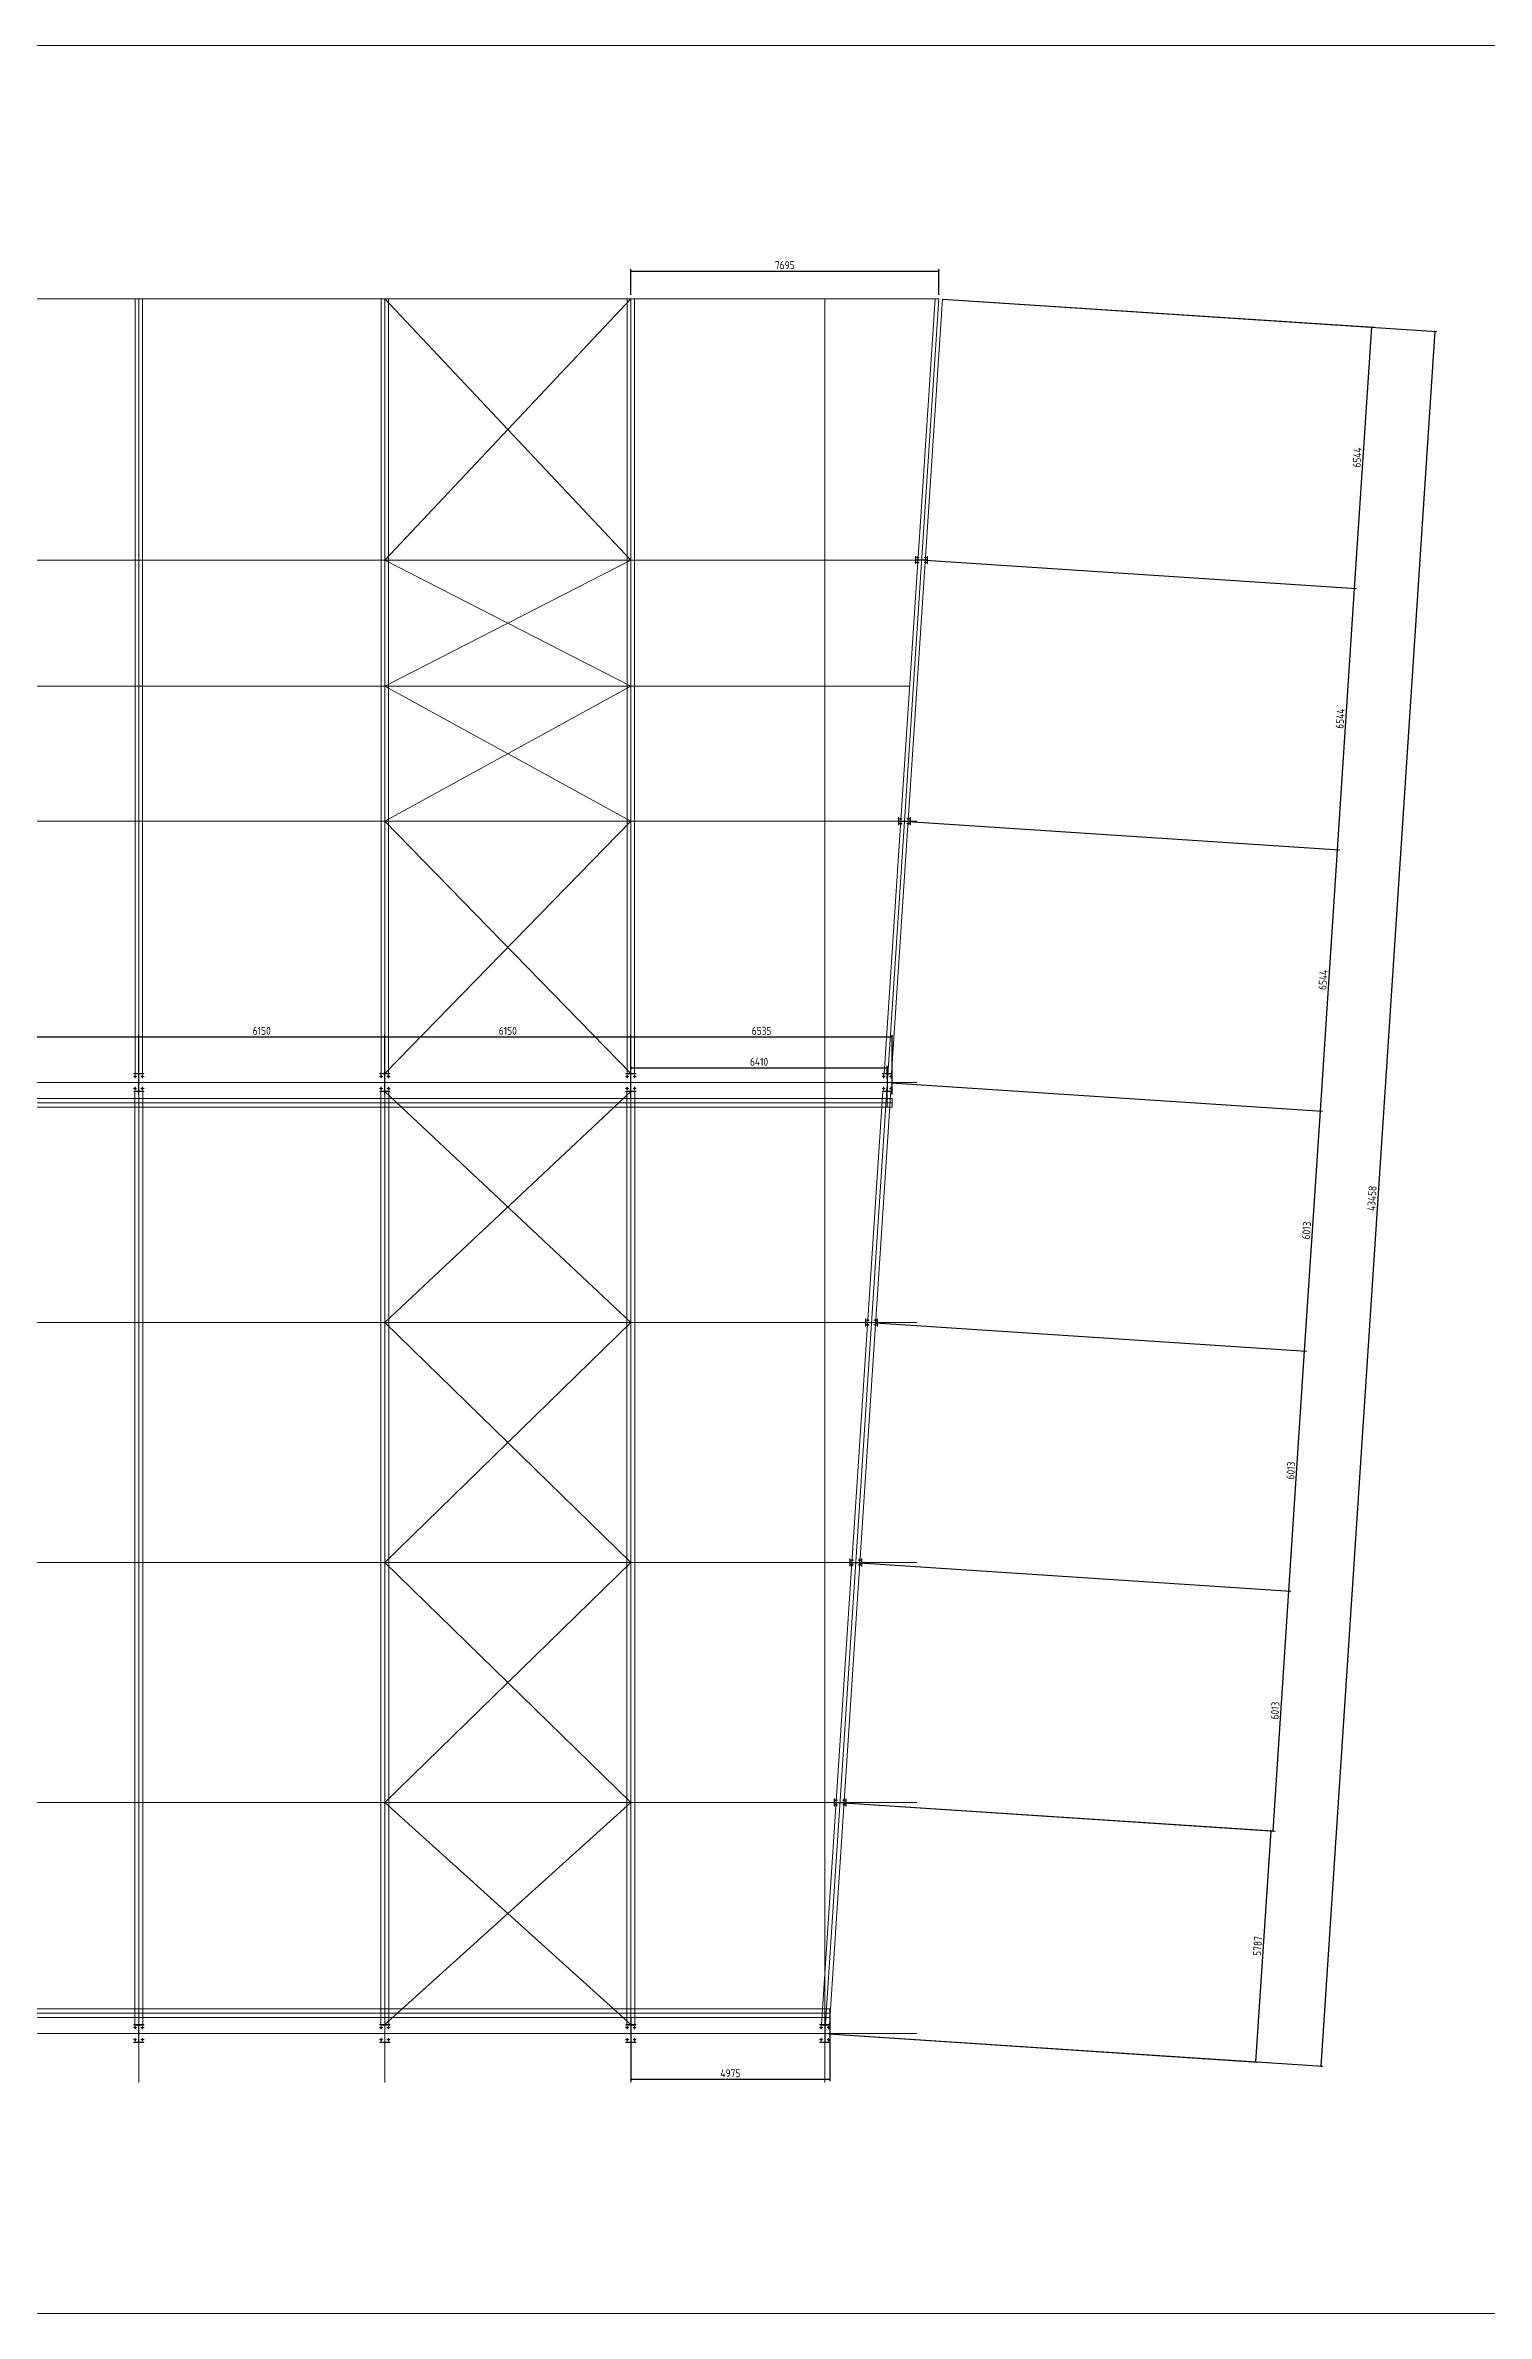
# Model space of a CAD drawing. Extents: x 485428 to 797698, y 56414 to 211814.
# Drawn here: x 521451 to 557474, y 155114 to 211814 of the extents above; entities that cross this region are included whole.
import ezdxf

# ---------------------------------------------------------------- set-up
doc = ezdxf.new("R2010")
doc.units = 0
doc.header["$LTSCALE"] = 1000
doc.header["$MEASUREMENT"] = 0
doc.layers.add('DOTE', color=1, linetype='Continuous')
doc.styles.get("Standard").update_dxf_attribs({"font": 'gbenor.shx', "bigfont": 'gbcbig.shx'})
doc.dimstyles.get("Standard").update_dxf_attribs({"dimscale": 100, "dimtxt": 2, "dimasz": 0.4, "dimexe": 0.5, "dimexo": 1, "dimgap": 0.5, "dimtad": 1, "dimdec": 0, "dimzin": 0, "dimdsep": 46, "dimtxsty": 'Standard', "dimblk": 'ARCHTICK', "dimcen": 0.09, "dimadec": 0, "dimazin": 0, "dimtfac": 1, "dimtdec": 0, "dimtix": 1, "dimtmove": 2, "dimatfit": 3, "dimfxl": 1, "dimtolj": 1, "dimtzin": 0, "dimarcsym": 0})

# ---------------------------------------------------------------- blocks, each defined once
blk = doc.blocks.new('_ArchTick')
at = {"color": 0, "linetype": 'ByBlock', "const_width": 0.4}
blk.add_lwpolyline([(-0.5, -0.5), (0.5, 0.5)], dxfattribs=at)
blk = doc.blocks.new('*D2676')
at = {"color": 3, "lineweight": -2}
for p, q in [((543880, 205473), (556229, 204662)), ((556179, 204666), (553334, 161301)), ((541035, 162108), (553384, 161297))]:
    blk.add_line(p, q, dxfattribs=at)
at = {"layer": 'Defpoints', "color": 0}
for p in [(543781, 205479), (540935, 162114), (553334, 161301)]:
    blk.add_point(p, dxfattribs=at)
at = {"color": 3, "lineweight": -2, "xscale": 40, "yscale": 40, "zscale": 40}
for p, rotation in [((556179, 204666), 86.24591067450318), ((553334, 161301), 266.2459106745032)]:
    blk.add_blockref('_ArchTick', p, dxfattribs=dict(at, rotation=rotation))
at = {"color": 0, "lineweight": 15, "insert": (554607, 182993), "char_height": 200, "attachment_point": 5, "rotation": 86.2459}
blk.add_mtext('\\A1;43458', dxfattribs=at)
blk = doc.blocks.new('*D2677')
at = {"color": 3, "lineweight": -2}
for p, q in [((536085, 185989), (536085, 186307)), ((536085, 186257), (542495, 186257)), ((542495, 185989), (542495, 186307))]:
    blk.add_line(p, q, dxfattribs=at)
at = {"layer": 'Defpoints', "color": 0}
for p in [(542495, 186257), (536085, 185889), (542495, 185889)]:
    blk.add_point(p, dxfattribs=at)
at = {"color": 3, "lineweight": -2, "xscale": 40, "yscale": 40, "zscale": 40, "rotation": 180}
blk.add_blockref('_ArchTick', (536085, 186257), dxfattribs=at)
at = {"color": 3, "lineweight": -2, "xscale": 40, "yscale": 40, "zscale": 40}
blk.add_blockref('_ArchTick', (542495, 186257), dxfattribs=at)
at = {"color": 0, "lineweight": 15, "insert": (539290, 186407), "char_height": 200, "attachment_point": 5}
blk.add_mtext('\\A1;6410', dxfattribs=at)
blk = doc.blocks.new('*D2678')
at = {"color": 3, "lineweight": -2}
for p, q in [((541414, 167883), (552138, 167179)), ((551709, 161407), (552088, 167182)), ((541035, 162108), (551759, 161404))]:
    blk.add_line(p, q, dxfattribs=at)
at = {"layer": 'Defpoints', "color": 0}
for p in [(541314, 167889), (552088, 167182), (540935, 162114)]:
    blk.add_point(p, dxfattribs=at)
at = {"color": 3, "lineweight": -2, "xscale": 40, "yscale": 40, "zscale": 40}
for p, rotation in [((552088, 167182), 86.24591067450358), ((551709, 161407), 266.2459106745036)]:
    blk.add_blockref('_ArchTick', p, dxfattribs=dict(at, rotation=rotation))
at = {"color": 0, "lineweight": 15, "insert": (551749, 164304), "char_height": 200, "attachment_point": 5, "rotation": 86.2459}
blk.add_mtext('\\A1;5787', dxfattribs=at)
blk = doc.blocks.new('*D2679')
at = {"color": 3, "lineweight": -2}
for p, q in [((541808, 173883), (552581, 173176)), ((552138, 167179), (552531, 173179)), ((541414, 167883), (552188, 167176))]:
    blk.add_line(p, q, dxfattribs=at)
at = {"layer": 'Defpoints', "color": 0}
for p in [(541708, 173889), (552531, 173179), (541314, 167889)]:
    blk.add_point(p, dxfattribs=at)
at = {"color": 3, "lineweight": -2, "xscale": 40, "yscale": 40, "zscale": 40}
for p, rotation in [((552531, 173179), 86.24591067447625), ((552138, 167179), 266.2459106744762)]:
    blk.add_blockref('_ArchTick', p, dxfattribs=dict(at, rotation=rotation))
at = {"color": 0, "lineweight": 15, "insert": (552185, 170189), "char_height": 200, "attachment_point": 5, "rotation": 86.2459}
blk.add_mtext('\\A1;6013', dxfattribs=at)
blk = doc.blocks.new('*D2680')
at = {"color": 3, "lineweight": -2}
for p, q in [((542201, 179883), (552975, 179176)), ((552531, 173179), (552925, 179179)), ((541808, 173883), (552581, 173176))]:
    blk.add_line(p, q, dxfattribs=at)
at = {"layer": 'Defpoints', "color": 0}
for p in [(542102, 179889), (552925, 179179), (541708, 173889)]:
    blk.add_point(p, dxfattribs=at)
at = {"color": 3, "lineweight": -2, "xscale": 40, "yscale": 40, "zscale": 40}
for p, rotation in [((552925, 179179), 86.24591067447625), ((552531, 173179), 266.2459106744762)]:
    blk.add_blockref('_ArchTick', p, dxfattribs=dict(at, rotation=rotation))
at = {"color": 0, "lineweight": 15, "insert": (552579, 176189), "char_height": 200, "attachment_point": 5, "rotation": 86.2459}
blk.add_mtext('\\A1;6013', dxfattribs=at)
blk = doc.blocks.new('*D2681')
at = {"color": 3, "lineweight": -2}
for p, q in [((542595, 185883), (553369, 185176)), ((552925, 179179), (553319, 185179)), ((542201, 179883), (552975, 179176))]:
    blk.add_line(p, q, dxfattribs=at)
at = {"layer": 'Defpoints', "color": 0}
for p in [(542495, 185889), (553319, 185179), (542102, 179889)]:
    blk.add_point(p, dxfattribs=at)
at = {"color": 3, "lineweight": -2, "xscale": 40, "yscale": 40, "zscale": 40}
for p, rotation in [((553319, 185179), 86.24591067447625), ((552925, 179179), 266.2459106744762)]:
    blk.add_blockref('_ArchTick', p, dxfattribs=dict(at, rotation=rotation))
at = {"color": 0, "lineweight": 15, "insert": (552972, 182189), "char_height": 200, "attachment_point": 5, "rotation": 86.2459}
blk.add_mtext('\\A1;6013', dxfattribs=at)
blk = doc.blocks.new('*D2682')
at = {"color": 3, "lineweight": -2}
for p, q in [((543024, 192413), (553797, 191706)), ((553319, 185179), (553747, 191709)), ((542595, 185883), (553369, 185176))]:
    blk.add_line(p, q, dxfattribs=at)
at = {"layer": 'Defpoints', "color": 0}
for p in [(542924, 192419), (553747, 191709), (542495, 185889)]:
    blk.add_point(p, dxfattribs=at)
at = {"color": 3, "lineweight": -2, "xscale": 40, "yscale": 40, "zscale": 40}
for p, rotation in [((553747, 191709), 86.24591067447625), ((553319, 185179), 266.2459106744762)]:
    blk.add_blockref('_ArchTick', p, dxfattribs=dict(at, rotation=rotation))
at = {"color": 0, "lineweight": 15, "insert": (553383, 188454), "char_height": 200, "attachment_point": 5, "rotation": 86.2459}
blk.add_mtext('\\A1;6544', dxfattribs=at)
blk = doc.blocks.new('*D2683')
at = {"color": 3, "lineweight": -2}
for p, q in [((543452, 198943), (554226, 198236)), ((553747, 191709), (554176, 198239)), ((543024, 192413), (553797, 191706))]:
    blk.add_line(p, q, dxfattribs=at)
at = {"layer": 'Defpoints', "color": 0}
for p in [(543352, 198949), (554176, 198239), (542924, 192419)]:
    blk.add_point(p, dxfattribs=at)
at = {"color": 3, "lineweight": -2, "xscale": 40, "yscale": 40, "zscale": 40}
for p, rotation in [((554176, 198239), 86.24591067447625), ((553747, 191709), 266.2459106744762)]:
    blk.add_blockref('_ArchTick', p, dxfattribs=dict(at, rotation=rotation))
at = {"color": 0, "lineweight": 15, "insert": (553812, 194984), "char_height": 200, "attachment_point": 5, "rotation": 86.2459}
blk.add_mtext('\\A1;6544', dxfattribs=at)
blk = doc.blocks.new('*D2684')
at = {"color": 3, "lineweight": -2}
for p, q in [((543880, 205473), (554654, 204766)), ((554176, 198239), (554604, 204769)), ((543452, 198943), (554226, 198236))]:
    blk.add_line(p, q, dxfattribs=at)
at = {"layer": 'Defpoints', "color": 0}
for p in [(543781, 205479), (554604, 204769), (543352, 198949)]:
    blk.add_point(p, dxfattribs=at)
at = {"color": 3, "lineweight": -2, "xscale": 40, "yscale": 40, "zscale": 40}
for p, rotation in [((554604, 204769), 86.24591067447625), ((554176, 198239), 266.2459106744762)]:
    blk.add_blockref('_ArchTick', p, dxfattribs=dict(at, rotation=rotation))
at = {"color": 0, "lineweight": 15, "insert": (554240, 201514), "char_height": 200, "attachment_point": 5, "rotation": 86.2459}
blk.add_mtext('\\A1;6544', dxfattribs=at)
blk = doc.blocks.new('*D2687')
at = {"color": 0, "lineweight": -2}
for p, q in [((517635, 185774), (517635, 187080)), ((517635, 187030), (523785, 187030)), ((523785, 185589), (523785, 187080))]:
    blk.add_line(p, q, dxfattribs=at)
at = {"layer": 'Defpoints', "color": 0}
for p in [(523785, 187030), (517635, 185674), (523785, 185489)]:
    blk.add_point(p, dxfattribs=at)
at = {"color": 0, "lineweight": -2, "xscale": 40, "yscale": 40, "zscale": 40, "rotation": 180}
blk.add_blockref('_ArchTick', (517635, 187030), dxfattribs=at)
at = {"color": 0, "lineweight": -2, "xscale": 40, "yscale": 40, "zscale": 40}
blk.add_blockref('_ArchTick', (523785, 187030), dxfattribs=at)
at = {"color": 0, "lineweight": 15, "insert": (520710, 187180), "char_height": 200, "attachment_point": 5}
blk.add_mtext('\\A1;6150', dxfattribs=at)
blk = doc.blocks.new('*D2688')
at = {"color": 0, "lineweight": -2}
for p, q in [((523785, 185589), (523785, 187080)), ((523785, 187030), (529935, 187030)), ((529935, 185589), (529935, 187080))]:
    blk.add_line(p, q, dxfattribs=at)
at = {"layer": 'Defpoints', "color": 0}
for p in [(529935, 187030), (523785, 185489), (529935, 185489)]:
    blk.add_point(p, dxfattribs=at)
at = {"color": 0, "lineweight": -2, "xscale": 40, "yscale": 40, "zscale": 40, "rotation": 180}
blk.add_blockref('_ArchTick', (523785, 187030), dxfattribs=at)
at = {"color": 0, "lineweight": -2, "xscale": 40, "yscale": 40, "zscale": 40}
blk.add_blockref('_ArchTick', (529935, 187030), dxfattribs=at)
at = {"color": 0, "lineweight": 15, "insert": (526860, 187180), "char_height": 200, "attachment_point": 5}
blk.add_mtext('\\A1;6150', dxfattribs=at)
blk = doc.blocks.new('*D2689')
at = {"color": 0, "lineweight": -2}
for p, q in [((529935, 185589), (529935, 187080)), ((529935, 187030), (536085, 187030)), ((536085, 185479), (536085, 187080))]:
    blk.add_line(p, q, dxfattribs=at)
at = {"layer": 'Defpoints', "color": 0}
for p in [(536085, 187030), (529935, 185489), (536085, 185379)]:
    blk.add_point(p, dxfattribs=at)
at = {"color": 0, "lineweight": -2, "xscale": 40, "yscale": 40, "zscale": 40, "rotation": 180}
blk.add_blockref('_ArchTick', (529935, 187030), dxfattribs=at)
at = {"color": 0, "lineweight": -2, "xscale": 40, "yscale": 40, "zscale": 40}
blk.add_blockref('_ArchTick', (536085, 187030), dxfattribs=at)
at = {"color": 0, "lineweight": 15, "insert": (533010, 187180), "char_height": 200, "attachment_point": 5}
blk.add_mtext('\\A1;6150', dxfattribs=at)
blk = doc.blocks.new('*D2690')
at = {"color": 0, "lineweight": -2}
for p, q in [((536085, 185479), (536085, 187080)), ((536085, 187030), (542620, 187030)), ((542620, 185589), (542620, 187080))]:
    blk.add_line(p, q, dxfattribs=at)
at = {"layer": 'Defpoints', "color": 0}
for p in [(542620, 187030), (542620, 185489), (536085, 185379)]:
    blk.add_point(p, dxfattribs=at)
at = {"color": 0, "lineweight": -2, "xscale": 40, "yscale": 40, "zscale": 40, "rotation": 180}
blk.add_blockref('_ArchTick', (536085, 187030), dxfattribs=at)
at = {"color": 0, "lineweight": -2, "xscale": 40, "yscale": 40, "zscale": 40}
blk.add_blockref('_ArchTick', (542620, 187030), dxfattribs=at)
at = {"color": 0, "lineweight": 15, "insert": (539353, 187180), "char_height": 200, "attachment_point": 5}
blk.add_mtext('\\A1;6535', dxfattribs=at)
blk = doc.blocks.new('*D2691')
at = {"color": 0, "lineweight": -2}
for p, q in [((536085, 162524), (536085, 160924)), ((541060, 162524), (541060, 160924)), ((536085, 160974), (541060, 160974))]:
    blk.add_line(p, q, dxfattribs=at)
at = {"layer": 'Defpoints', "color": 0}
for p in [(536085, 162624), (541060, 162624), (541060, 160974)]:
    blk.add_point(p, dxfattribs=at)
at = {"color": 0, "lineweight": -2, "xscale": 40, "yscale": 40, "zscale": 40, "rotation": 180}
blk.add_blockref('_ArchTick', (536085, 160974), dxfattribs=at)
at = {"color": 0, "lineweight": -2, "xscale": 40, "yscale": 40, "zscale": 40}
blk.add_blockref('_ArchTick', (541060, 160974), dxfattribs=at)
at = {"color": 0, "lineweight": 15, "insert": (538573, 161124), "char_height": 200, "attachment_point": 5}
blk.add_mtext('\\A1;4975', dxfattribs=at)
blk = doc.blocks.new('*D3358')
at = {"color": 0, "lineweight": -2}
for p, q in [((536085, 205579), (536085, 206220)), ((536085, 206170), (543781, 206170)), ((543781, 205579), (543781, 206220))]:
    blk.add_line(p, q, dxfattribs=at)
at = {"layer": 'Defpoints', "color": 0}
for p in [(543781, 206170), (536085, 205479), (543781, 205479)]:
    blk.add_point(p, dxfattribs=at)
at = {"color": 0, "lineweight": -2, "xscale": 40, "yscale": 40, "zscale": 40, "rotation": 180}
blk.add_blockref('_ArchTick', (536085, 206170), dxfattribs=at)
at = {"color": 0, "lineweight": -2, "xscale": 40, "yscale": 40, "zscale": 40}
blk.add_blockref('_ArchTick', (543781, 206170), dxfattribs=at)
at = {"color": 0, "lineweight": 15, "insert": (539933, 206320), "char_height": 200, "attachment_point": 5}
blk.add_mtext('\\A1;7695', dxfattribs=at)

msp = doc.modelspace()

# ---------------------------------------------------------------- linework, layer by layer
at = {"color": 6, "lineweight": 15}
for p, q in [((536085.3, 198949.1), (529935.3, 205479.1)), ((536085.3, 205479.1), (529935.3, 198949.1)), ((529935.3, 195794.8), (536085.3, 198949.1)), ((529935.3, 198949.1), (536085.3, 195795.6)), ((536085.3, 195795.6), (529935.3, 192419.1)), ((536085.3, 192419.1), (529935.3, 195794.8)), ((529935.3, 186114.1), (536085.3, 192419.1)), ((529935.3, 192419.1), (536085.3, 186114.1)), ((536085.3, 179889.1), (529935.3, 185664.1)), ((536085.3, 185664.1), (529935.3, 179889.1)), ((529935.3, 173889.1), (536085.3, 179889.1)), ((529935.3, 179889.1), (536085.3, 173889.1)), ((536085.3, 167889.1), (529935.3, 173889.1)), ((536085.3, 173889.1), (529935.3, 167889.1)), ((529935.3, 162339.1), (536085.3, 167889.1)), ((529935.3, 167889.1), (536085.3, 162339.1))]:
    msp.add_line(p, q, dxfattribs=at)
at = {"lineweight": 15}
for p, q in [((540935.3, 162114.1), (543780.7, 205479.1)), ((505210.3, 185489.1), (542620.3, 185489.1)), ((542495.3, 185889.1), (542495.3, 185269.1)), ((542620.3, 185489.1), (542620.3, 185269.1)), ((505210.3, 185269.1), (542620.3, 185269.1)), ((505210.3, 162734.1), (541060.3, 162734.1)), ((540976, 162734.1), (541060.3, 162734.1)), ((541060.3, 162514.1), (541060.3, 162734.1)), ((505210.3, 162514.1), (541060.3, 162514.1))]:
    msp.add_line(p, q, dxfattribs=at)
at = {"color": 4, "lineweight": 15}
for p, q in [((542419.9, 186114.1), (543690.5, 205479.1)), ((542600.2, 186114.1), (543870.9, 205479.1)), ((543202.2, 198859.1), (543202.2, 199039.1)), ((543202.2, 199039.1), (543210.2, 199039.1)), ((543210.2, 199039.1), (543210.2, 198859.1)), ((543502.2, 199039.1), (543494.2, 199039.1)), ((543494.2, 199039.1), (543494.2, 198859.1)), ((543502.2, 198859.1), (543502.2, 199039.1)), ((543210.2, 198859.1), (543202.2, 198859.1)), ((543494.2, 198952.1), (543210.2, 198952.1)), ((543494.2, 198946.1), (543210.2, 198946.1)), ((543494.2, 198859.1), (543502.2, 198859.1)), ((542773.8, 192329.1), (542773.8, 192509.1)), ((542773.8, 192509.1), (542781.8, 192509.1)), ((542781.8, 192329.1), (542773.8, 192329.1)), ((542781.8, 192509.1), (542781.8, 192329.1)), ((543065.8, 192422.1), (542781.8, 192422.1)), ((543065.8, 192416.1), (542781.8, 192416.1)), ((543073.8, 192509.1), (543065.8, 192509.1)), ((543065.8, 192509.1), (543065.8, 192329.1)), ((543065.8, 192329.1), (543073.8, 192329.1)), ((543073.8, 192329.1), (543073.8, 192509.1)), ((523785.3, 186114.1), (523660.3, 186114.1)), ((523660.3, 186114.1), (523660.3, 186104.1)), ((523660.3, 186104.1), (523910.3, 186104.1)), ((523782.3, 186104.1), (523782.3, 185674.1)), ((523910.3, 186114.1), (523785.3, 186114.1)), ((523788.3, 186104.1), (523788.3, 185674.1)), ((523910.3, 186104.1), (523910.3, 186114.1)), ((529935.3, 186114.1), (529810.3, 186114.1)), ((529810.3, 186114.1), (529810.3, 186104.1)), ((529810.3, 186104.1), (530060.3, 186104.1)), ((529932.3, 186104.1), (529932.3, 185674.1)), ((530060.3, 186114.1), (529935.3, 186114.1)), ((529938.3, 186104.1), (529938.3, 185674.1)), ((530060.3, 186104.1), (530060.3, 186114.1)), ((536085.3, 186114.1), (535960.3, 186114.1)), ((535960.3, 186114.1), (535960.3, 186104.1)), ((535960.3, 186104.1), (536210.3, 186104.1)), ((536082.3, 186104.1), (536082.3, 185674.1)), ((536210.3, 186114.1), (536085.3, 186114.1)), ((536088.3, 186104.1), (536088.3, 185674.1)), ((536210.3, 186104.1), (536210.3, 186114.1)), ((542495.3, 186114.1), (542370.3, 186114.1)), ((542370.3, 186114.1), (542370.3, 186104.1)), ((542370.3, 186104.1), (542620.3, 186104.1)), ((542492.3, 186104.1), (542492.3, 185674.1)), ((542620.3, 186114.1), (542495.3, 186114.1)), ((542498.3, 186104.1), (542498.3, 185674.1)), ((542620.3, 186104.1), (542620.3, 186114.1)), ((523660.3, 185664.1), (523660.3, 185674.1)), ((523660.3, 185674.1), (523910.3, 185674.1)), ((523785.3, 185664.1), (523660.3, 185664.1)), ((523910.3, 185664.1), (523785.3, 185664.1)), ((523910.3, 185674.1), (523910.3, 185664.1)), ((529810.3, 185664.1), (529810.3, 185674.1)), ((529810.3, 185674.1), (530060.3, 185674.1)), ((529935.3, 185664.1), (529810.3, 185664.1)), ((530060.3, 185664.1), (529935.3, 185664.1)), ((530060.3, 185674.1), (530060.3, 185664.1)), ((535960.3, 185664.1), (535960.3, 185674.1)), ((535960.3, 185674.1), (536210.3, 185674.1)), ((536085.3, 185664.1), (535960.3, 185664.1)), ((536210.3, 185664.1), (536085.3, 185664.1)), ((536210.3, 185674.1), (536210.3, 185664.1)), ((540849.8, 162339.1), (542381, 185674.1)), ((541050.3, 162339.1), (542581.4, 185674.1)), ((542370.3, 185664.1), (542370.3, 185674.1)), ((542370.3, 185674.1), (542620.3, 185674.1)), ((542495.3, 185664.1), (542370.3, 185664.1)), ((542620.3, 185664.1), (542495.3, 185664.1)), ((542620.3, 185674.1), (542620.3, 185664.1)), ((541951.6, 179799.1), (541951.6, 179979.1)), ((541951.6, 179979.1), (541959.6, 179979.1)), ((541959.6, 179799.1), (541951.6, 179799.1)), ((541959.6, 179979.1), (541959.6, 179799.1)), ((542243.6, 179892.1), (541959.6, 179892.1)), ((542243.6, 179886.1), (541959.6, 179886.1)), ((542251.6, 179979.1), (542243.6, 179979.1)), ((542243.6, 179979.1), (542243.6, 179799.1)), ((542243.6, 179799.1), (542251.6, 179799.1)), ((542251.6, 179799.1), (542251.6, 179979.1)), ((541557.9, 173799.1), (541557.9, 173979.1)), ((541557.9, 173979.1), (541565.9, 173979.1)), ((541565.9, 173799.1), (541557.9, 173799.1)), ((541565.9, 173979.1), (541565.9, 173799.1)), ((541849.9, 173892.1), (541565.9, 173892.1)), ((541849.9, 173886.1), (541565.9, 173886.1)), ((541857.9, 173979.1), (541849.9, 173979.1)), ((541849.9, 173979.1), (541849.9, 173799.1)), ((541849.9, 173799.1), (541857.9, 173799.1)), ((541857.9, 173799.1), (541857.9, 173979.1)), ((541164.2, 167799.1), (541164.2, 167979.1)), ((541164.2, 167979.1), (541172.2, 167979.1)), ((541172.2, 167979.1), (541172.2, 167799.1)), ((541456.2, 167892.1), (541172.2, 167892.1)), ((541456.2, 167886.1), (541172.2, 167886.1)), ((541464.2, 167979.1), (541456.2, 167979.1)), ((541456.2, 167979.1), (541456.2, 167799.1)), ((541464.2, 167799.1), (541464.2, 167979.1)), ((541172.2, 167799.1), (541164.2, 167799.1)), ((541456.2, 167799.1), (541464.2, 167799.1)), ((523785.3, 162339.1), (523660.3, 162339.1)), ((523660.3, 162339.1), (523660.3, 162329.1)), ((523660.3, 162329.1), (523910.3, 162329.1)), ((523782.3, 162329.1), (523782.3, 161899.1)), ((523910.3, 162339.1), (523785.3, 162339.1)), ((523788.3, 162329.1), (523788.3, 161899.1)), ((523910.3, 162329.1), (523910.3, 162339.1)), ((529935.3, 162339.1), (529810.3, 162339.1)), ((529810.3, 162339.1), (529810.3, 162329.1)), ((529810.3, 162329.1), (530060.3, 162329.1)), ((529932.3, 162329.1), (529932.3, 161899.1)), ((530060.3, 162339.1), (529935.3, 162339.1)), ((529938.3, 162329.1), (529938.3, 161899.1)), ((530060.3, 162329.1), (530060.3, 162339.1)), ((536085.3, 162339.1), (535960.3, 162339.1)), ((535960.3, 162339.1), (535960.3, 162329.1)), ((535960.3, 162329.1), (536210.3, 162329.1)), ((536082.3, 162329.1), (536082.3, 161899.1)), ((536210.3, 162339.1), (536085.3, 162339.1)), ((536088.3, 162329.1), (536088.3, 161899.1)), ((536210.3, 162329.1), (536210.3, 162339.1)), ((540935.3, 162339.1), (540810.3, 162339.1)), ((540810.3, 162339.1), (540810.3, 162329.1)), ((540810.3, 162329.1), (541060.3, 162329.1)), ((540932.3, 162329.1), (540932.3, 161899.1)), ((541060.3, 162339.1), (540935.3, 162339.1)), ((540938.3, 162329.1), (540938.3, 161899.1)), ((541060.3, 162329.1), (541060.3, 162339.1)), ((523660.3, 161889.1), (523660.3, 161899.1)), ((523660.3, 161899.1), (523910.3, 161899.1)), ((523785.3, 161889.1), (523660.3, 161889.1)), ((523910.3, 161889.1), (523785.3, 161889.1)), ((523910.3, 161899.1), (523910.3, 161889.1)), ((529810.3, 161889.1), (529810.3, 161899.1)), ((529810.3, 161899.1), (530060.3, 161899.1)), ((529935.3, 161889.1), (529810.3, 161889.1)), ((530060.3, 161889.1), (529935.3, 161889.1)), ((530060.3, 161899.1), (530060.3, 161889.1)), ((535960.3, 161889.1), (535960.3, 161899.1)), ((535960.3, 161899.1), (536210.3, 161899.1)), ((536085.3, 161889.1), (535960.3, 161889.1)), ((536210.3, 161889.1), (536085.3, 161889.1)), ((536210.3, 161899.1), (536210.3, 161889.1)), ((540810.3, 161889.1), (540810.3, 161899.1)), ((540810.3, 161899.1), (541060.3, 161899.1)), ((540935.3, 161889.1), (540810.3, 161889.1)), ((541060.3, 161889.1), (540935.3, 161889.1)), ((541060.3, 161899.1), (541060.3, 161889.1))]:
    msp.add_line(p, q, dxfattribs=at)
at = {"color": 2, "lineweight": 15}
for p, q in [((523695.3, 198949.1), (523875.3, 198949.1)), ((529845.3, 198949.1), (536175.3, 198949.1)), ((505425.3, 195791.6), (543055.2, 195796.6)), ((523695.3, 192419.1), (523875.3, 192419.1)), ((529845.3, 192419.1), (536175.3, 192419.1)), ((505335.3, 185889.1), (542492.3, 185889.1)), ((505335.3, 179889.1), (541951.6, 179889.1)), ((505335.3, 173889.1), (541557.9, 173889.1)), ((505335.3, 167889.1), (541164.2, 167889.1)), ((505338.3, 162114.1), (540932.3, 162114.1))]:
    msp.add_line(p, q, dxfattribs=at)
at = {"color": 1, "lineweight": 15}
for p, q in [((505210.3, 185379.1), (542620.3, 185379.1)), ((505210.3, 162624.1), (541060.3, 162624.1))]:
    msp.add_line(p, q, dxfattribs=at)
at = {"lineweight": 15}
msp.add_lwpolyline([(485428.1, 211814.2), (565618.1, 211814.2), (565618.1, 155114.2), (485428.1, 155114.2)], close=True, dxfattribs=at)
for centre, radius in [((543257.2, 199009.1), 14.5), ((543447.2, 199009.1), 14.5), ((543257.2, 198889.1), 14.5), ((543447.2, 198889.1), 14.5), ((542828.8, 192479.1), 14.5), ((542828.8, 192359.1), 14.5), ((543018.8, 192479.1), 14.5), ((543018.8, 192359.1), 14.5), ((523692.8, 186039.1), 19), ((523877.8, 186039.1), 19), ((529842.8, 186039.1), 19), ((530027.8, 186039.1), 19), ((535992.8, 186039.1), 19), ((536177.8, 186039.1), 19), ((542402.8, 186039.1), 19), ((542587.8, 186039.1), 19), ((523692.8, 185739.1), 19), ((523877.8, 185739.1), 19), ((529842.8, 185739.1), 19), ((530027.8, 185739.1), 19), ((535992.8, 185739.1), 19), ((536177.8, 185739.1), 19), ((542402.8, 185739.1), 19), ((542587.8, 185739.1), 19), ((542006.6, 179949.1), 14.5), ((542006.6, 179829.1), 14.5), ((542196.6, 179949.1), 14.5), ((542196.6, 179829.1), 14.5), ((541612.9, 173949.1), 14.5), ((541612.9, 173829.1), 14.5), ((541802.9, 173949.1), 14.5), ((541802.9, 173829.1), 14.5), ((541219.2, 167949.1), 14.5), ((541219.2, 167829.1), 14.5), ((541409.2, 167949.1), 14.5), ((541409.2, 167829.1), 14.5), ((523692.8, 162264.1), 19), ((523877.8, 162264.1), 19), ((529842.8, 162264.1), 19), ((530027.8, 162264.1), 19), ((535992.8, 162264.1), 19), ((536177.8, 162264.1), 19), ((540842.8, 162264.1), 19), ((541027.8, 162264.1), 19), ((523692.8, 161964.1), 19), ((523877.8, 161964.1), 19), ((529842.8, 161964.1), 19), ((530027.8, 161964.1), 19), ((535992.8, 161964.1), 19), ((536177.8, 161964.1), 19), ((540842.8, 161964.1), 19), ((541027.8, 161964.1), 19)]:
    msp.add_circle(centre, radius, dxfattribs=at)
at = {"layer": 'DOTE', "lineweight": 15}
for p, q in [((504335.3, 205479.1), (543780.7, 205479.1)), ((523785.3, 160889.1), (523785.3, 205479.1)), ((529935.3, 160889.1), (529935.3, 205479.1)), ((536085.3, 160889.1), (536085.3, 205479.1)), ((540935.3, 160889.1), (540935.3, 205479.1)), ((504335.3, 198949.1), (543352.2, 198949.1)), ((504335.3, 192419.1), (543235.3, 192419.1)), ((504335.3, 185889.1), (543235.3, 185889.1)), ((504335.3, 179889.1), (543235.3, 179889.1)), ((504335.3, 173889.1), (543235.3, 173889.1)), ((504335.3, 167889.1), (543235.3, 167889.1)), ((504335.3, 162114.1), (543235.3, 162114.1))]:
    msp.add_line(p, q, dxfattribs=at)
at = {"layer": 'DOTE', "color": 4, "lineweight": 15}
for p, q in [((523695.3, 186104.1), (523695.3, 205479.1)), ((523875.3, 186104.1), (523875.3, 205479.1)), ((529845.3, 186104.1), (529845.3, 205479.1)), ((530025.3, 186104.1), (530025.3, 205479.1)), ((535995.3, 186104.1), (535995.3, 205479.1)), ((536175.3, 186104.1), (536175.3, 205479.1)), ((523685.3, 162339.1), (523685.3, 185674.1)), ((523885.3, 162339.1), (523885.3, 185674.1)), ((529835.3, 162339.1), (529835.3, 185674.1)), ((530035.3, 162339.1), (530035.3, 185674.1)), ((535985.3, 162339.1), (535985.3, 185674.1)), ((536185.3, 162339.1), (536185.3, 185674.1))]:
    msp.add_line(p, q, dxfattribs=at)
at = {"layer": 'DOTE', "color": 0, "lineweight": 15}
for p, q in [((543257.2, 198974.6), (543257.2, 199043.6)), ((543447.2, 198974.6), (543447.2, 199043.6)), ((543222.7, 199009.1), (543291.7, 199009.1)), ((543222.7, 198889.1), (543291.7, 198889.1)), ((543257.2, 198854.6), (543257.2, 198923.6)), ((543412.7, 199009.1), (543481.7, 199009.1)), ((543412.7, 198889.1), (543481.7, 198889.1)), ((543447.2, 198854.6), (543447.2, 198923.6)), ((542794.3, 192479.1), (542863.3, 192479.1)), ((542794.3, 192359.1), (542863.3, 192359.1)), ((542828.8, 192444.6), (542828.8, 192513.6)), ((542828.8, 192324.6), (542828.8, 192393.6)), ((542984.3, 192479.1), (543053.3, 192479.1)), ((542984.3, 192359.1), (543053.3, 192359.1)), ((543018.8, 192444.6), (543018.8, 192513.6)), ((543018.8, 192324.6), (543018.8, 192393.6)), ((523653.8, 186039.1), (523731.8, 186039.1)), ((523692.8, 186000.1), (523692.8, 186078.1)), ((523838.8, 186039.1), (523916.8, 186039.1)), ((523877.8, 186000.1), (523877.8, 186078.1)), ((529803.8, 186039.1), (529881.8, 186039.1)), ((529842.8, 186000.1), (529842.8, 186078.1)), ((529988.8, 186039.1), (530066.8, 186039.1)), ((530027.8, 186000.1), (530027.8, 186078.1)), ((535953.8, 186039.1), (536031.8, 186039.1)), ((535992.8, 186000.1), (535992.8, 186078.1)), ((536138.8, 186039.1), (536216.8, 186039.1)), ((536177.8, 186000.1), (536177.8, 186078.1)), ((542363.8, 186039.1), (542441.8, 186039.1)), ((542402.8, 186000.1), (542402.8, 186078.1)), ((542548.8, 186039.1), (542626.8, 186039.1)), ((542587.8, 186000.1), (542587.8, 186078.1)), ((523653.8, 185739.1), (523731.8, 185739.1)), ((523692.8, 185700.1), (523692.8, 185778.1)), ((523838.8, 185739.1), (523916.8, 185739.1)), ((523877.8, 185700.1), (523877.8, 185778.1)), ((529803.8, 185739.1), (529881.8, 185739.1)), ((529842.8, 185700.1), (529842.8, 185778.1)), ((529988.8, 185739.1), (530066.8, 185739.1)), ((530027.8, 185700.1), (530027.8, 185778.1)), ((535953.8, 185739.1), (536031.8, 185739.1)), ((535992.8, 185700.1), (535992.8, 185778.1)), ((536138.8, 185739.1), (536216.8, 185739.1)), ((536177.8, 185700.1), (536177.8, 185778.1)), ((542363.8, 185739.1), (542441.8, 185739.1)), ((542402.8, 185700.1), (542402.8, 185778.1)), ((542548.8, 185739.1), (542626.8, 185739.1)), ((542587.8, 185700.1), (542587.8, 185778.1)), ((541972.1, 179949.1), (542041.1, 179949.1)), ((541972.1, 179829.1), (542041.1, 179829.1)), ((542006.6, 179914.6), (542006.6, 179983.6)), ((542006.6, 179794.6), (542006.6, 179863.6)), ((542162.1, 179949.1), (542231.1, 179949.1)), ((542162.1, 179829.1), (542231.1, 179829.1)), ((542196.6, 179914.6), (542196.6, 179983.6)), ((542196.6, 179794.6), (542196.6, 179863.6)), ((541578.4, 173949.1), (541647.4, 173949.1)), ((541578.4, 173829.1), (541647.4, 173829.1)), ((541612.9, 173914.6), (541612.9, 173983.6)), ((541612.9, 173794.6), (541612.9, 173863.6)), ((541768.4, 173949.1), (541837.4, 173949.1)), ((541768.4, 173829.1), (541837.4, 173829.1)), ((541802.9, 173914.6), (541802.9, 173983.6)), ((541802.9, 173794.6), (541802.9, 173863.6)), ((541184.7, 167949.1), (541253.7, 167949.1)), ((541219.2, 167914.6), (541219.2, 167983.6)), ((541219.2, 167794.6), (541219.2, 167863.6)), ((541374.7, 167949.1), (541443.7, 167949.1)), ((541409.2, 167914.6), (541409.2, 167983.6)), ((541409.2, 167794.6), (541409.2, 167863.6)), ((541184.7, 167829.1), (541253.7, 167829.1)), ((541374.7, 167829.1), (541443.7, 167829.1)), ((523653.8, 162264.1), (523731.8, 162264.1)), ((523692.8, 162225.1), (523692.8, 162303.1)), ((523838.8, 162264.1), (523916.8, 162264.1)), ((523877.8, 162225.1), (523877.8, 162303.1)), ((529803.8, 162264.1), (529881.8, 162264.1)), ((529842.8, 162225.1), (529842.8, 162303.1)), ((529988.8, 162264.1), (530066.8, 162264.1)), ((530027.8, 162225.1), (530027.8, 162303.1)), ((535953.8, 162264.1), (536031.8, 162264.1)), ((535992.8, 162225.1), (535992.8, 162303.1)), ((536138.8, 162264.1), (536216.8, 162264.1)), ((536177.8, 162225.1), (536177.8, 162303.1)), ((540803.8, 162264.1), (540881.8, 162264.1)), ((540842.8, 162225.1), (540842.8, 162303.1)), ((540988.8, 162264.1), (541066.8, 162264.1)), ((541027.8, 162225.1), (541027.8, 162303.1)), ((523653.8, 161964.1), (523731.8, 161964.1)), ((523692.8, 161925.1), (523692.8, 162003.1)), ((523838.8, 161964.1), (523916.8, 161964.1)), ((523877.8, 161925.1), (523877.8, 162003.1)), ((529803.8, 161964.1), (529881.8, 161964.1)), ((529842.8, 161925.1), (529842.8, 162003.1)), ((529988.8, 161964.1), (530066.8, 161964.1)), ((530027.8, 161925.1), (530027.8, 162003.1)), ((535953.8, 161964.1), (536031.8, 161964.1)), ((535992.8, 161925.1), (535992.8, 162003.1)), ((536138.8, 161964.1), (536216.8, 161964.1)), ((536177.8, 161925.1), (536177.8, 162003.1)), ((540803.8, 161964.1), (540881.8, 161964.1)), ((540842.8, 161925.1), (540842.8, 162003.1)), ((540988.8, 161964.1), (541066.8, 161964.1)), ((541027.8, 161925.1), (541027.8, 162003.1))]:
    msp.add_line(p, q, dxfattribs=at)

# ---------------------------------------------------------------- dimensions: what is measured, and where the dimension line sits
at = {"lineweight": 15}
for base, p1, p2, picture, middle in [((543780.7, 206169.8), (536085.3, 205479.1), (543780.7, 205479.1), '*D3358', (539933, 206319.8)), ((523785.3, 187029.9), (517635.3, 185674.1), (523785.3, 185489.1), '*D2687', (520710.3, 187179.9)), ((529935.3, 187029.9), (523785.3, 185489.1), (529935.3, 185489.1), '*D2688', (526860.3, 187179.9)), ((536085.3, 187029.9), (529935.3, 185489.1), (536085.3, 185379.1), '*D2689', (533010.3, 187179.9)), ((542620.3, 187029.9), (536085.3, 185379.1), (542620.3, 185489.1), '*D2690', (539352.8, 187179.9)), ((541060.3, 160974.1), (536085.3, 162624.1), (541060.3, 162624.1), '*D2691', (538572.8, 161124.1))]:
    dim = msp.add_linear_dim(base=base, p1=p1, p2=p2, dimstyle='Standard', dxfattribs=at)
    dim.commit()
    dim.dimension.update_dxf_attribs({"geometry": picture, "text_midpoint": middle})
for p1, p2, distance, picture, middle in [((543780.7, 205479.1), (540935.3, 162114.1), 12425.1, '*D2676', (554606.7, 182992.9)), ((540935.3, 162114.1), (541314.2, 167889.1), -10796.8, '*D2678', (551748.8, 164304.5))]:
    dim = msp.add_aligned_dim(p1=p1, p2=p2, distance=distance, dimstyle='Standard', override={"dimclrd": 3, "dimclre": 3}, dxfattribs=at)
    dim.commit()
    dim.dimension.update_dxf_attribs({"geometry": picture, "text_midpoint": middle})
for base, p1, p2, picture, middle in [((554604.3, 204768.9), (543352.2, 198949.1), (543780.7, 205479.1), '*D2684', (554240.3, 201513.7)), ((554175.8, 198238.9), (542923.8, 192419.1), (543352.2, 198949.1), '*D2683', (553811.9, 194983.7)), ((553747.3, 191708.9), (542495.3, 185889.1), (542923.8, 192419.1), '*D2682', (553383.4, 188453.7)), ((553318.9, 185178.9), (542101.6, 179889.1), (542495.3, 185889.1), '*D2681', (552972.3, 182188.7)), ((552925.2, 179178.9), (541707.9, 173889.1), (542101.6, 179889.1), '*D2680', (552578.6, 176188.7)), ((552531.5, 173178.9), (541314.2, 167889.1), (541707.9, 173889.1), '*D2679', (552185, 170188.7))]:
    dim = msp.add_linear_dim(base=base, p1=p1, p2=p2, angle=266.24591, dimstyle='Standard', override={"dimclrd": 3, "dimclre": 3}, dxfattribs=at)
    dim.commit()
    dim.dimension.update_dxf_attribs({"geometry": picture, "text_midpoint": middle})
dim = msp.add_linear_dim(base=(542495.3, 186256.6), p1=(536085.3, 185889.1), p2=(542495.3, 185889.1), dimstyle='Standard', override={"dimclrd": 3, "dimclre": 3}, dxfattribs=at)
dim.commit()
dim.dimension.update_dxf_attribs({"geometry": '*D2677', "text_midpoint": (539290.3, 186406.6)})

doc.saveas('drawing.dxf')
